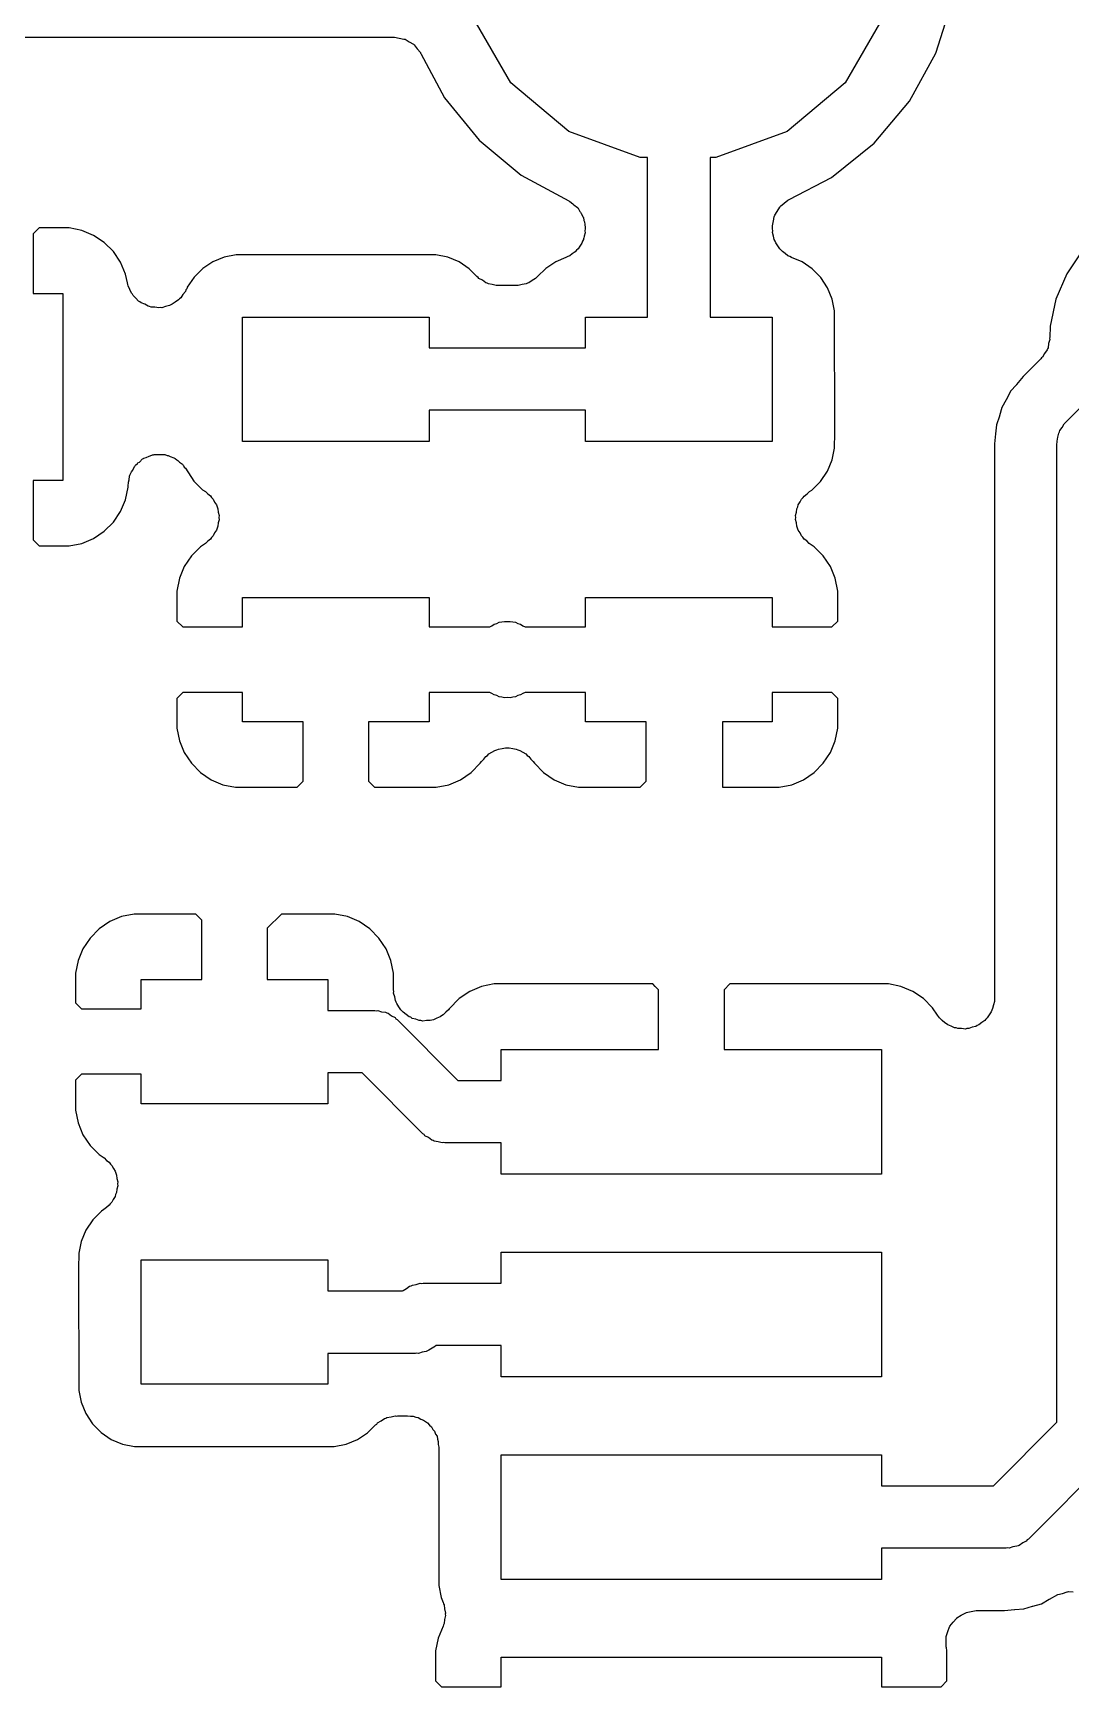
# Model space of a CAD drawing. Extents: x 69.6 to 139.6, y -158 to -61.
# Drawn here: x 97.03 to 100.36, y -152.19 to -146.89 of the extents above; entities that cross this region are included whole.
import ezdxf

# ---------------------------------------------------------------- set-up
doc = ezdxf.new("R2010")
doc.units = 0
doc.header["$MEASUREMENT"] = 0
doc.layers.add('BLACK', color=7, linetype='CONTINUOUS')

msp = doc.modelspace()

# ---------------------------------------------------------------- linework, layer by layer
at = {"layer": 'Black'}
for p, q in [((99.9243, -146.954), (99.9774, -146.787)), ((98.5613, -147.05), (98.4397, -146.839)), ((99.7553, -146.839), (99.6337, -147.05)), ((96.9649, -146.903), (98.1843, -146.903)), ((98.1843, -146.903), (98.1861, -146.903)), ((98.1861, -146.903), (98.1878, -146.903)), ((98.1878, -146.903), (98.2031, -146.906)), ((98.2031, -146.906), (98.2185, -146.909)), ((98.2185, -146.909), (98.2201, -146.909)), ((98.2201, -146.909), (98.2218, -146.91)), ((98.2218, -146.91), (98.2351, -146.918)), ((98.2351, -146.918), (98.2486, -146.926)), ((98.2486, -146.926), (98.2498, -146.927)), ((98.2498, -146.927), (98.2513, -146.928)), ((98.2513, -146.928), (98.2609, -146.941)), ((98.2609, -146.941), (98.271, -146.952)), ((98.271, -146.952), (98.2716, -146.954)), ((98.2716, -146.954), (98.2726, -146.956)), ((98.2726, -146.956), (98.3483, -147.098)), ((99.8397, -147.108), (99.9243, -146.954)), ((98.7475, -147.206), (98.5613, -147.05)), ((99.6337, -147.05), (99.4475, -147.206)), ((98.3483, -147.098), (98.4592, -147.234)), ((99.7269, -147.243), (99.8397, -147.108)), ((98.9759, -147.289), (98.7475, -147.206)), ((99.4475, -147.206), (99.2191, -147.289)), ((98.4592, -147.234), (98.5945, -147.346)), ((99.59, -147.353), (99.7269, -147.243)), ((99, -147.289), (98.9759, -147.289)), ((99, -147.801), (99, -147.289)), ((99.2191, -147.289), (99.2, -147.289)), ((99.2, -147.289), (99.2, -147.801)), ((98.5945, -147.346), (98.7476, -147.428)), ((99.4537, -147.424), (99.59, -147.353)), ((99.45, -147.426), (99.452, -147.425)), ((99.452, -147.425), (99.4537, -147.424)), ((98.7476, -147.428), (98.7487, -147.429)), ((98.7487, -147.429), (98.75, -147.43)), ((98.75, -147.43), (98.7595, -147.438)), ((98.7595, -147.438), (98.761, -147.439)), ((98.761, -147.439), (98.7628, -147.441)), ((98.7628, -147.441), (98.7748, -147.45)), ((98.7748, -147.45), (98.7755, -147.451)), ((98.7755, -147.451), (98.7766, -147.452)), ((98.7766, -147.452), (98.7821, -147.462)), ((98.7821, -147.462), (98.7844, -147.464)), ((98.7844, -147.464), (98.7863, -147.469)), ((98.7863, -147.469), (98.793, -147.48)), ((99.4034, -147.493), (99.406, -147.478)), ((99.406, -147.478), (99.4071, -147.477)), ((99.4071, -147.477), (99.4075, -147.474)), ((99.4075, -147.474), (99.4157, -147.462)), ((99.4157, -147.462), (99.4234, -147.448)), ((99.4234, -147.448), (99.425, -147.447)), ((99.425, -147.447), (99.4262, -147.445)), ((99.4262, -147.445), (99.4383, -147.436)), ((99.4383, -147.436), (99.45, -147.426)), ((97.0485, -147.515), (97.0296, -147.534)), ((97.1446, -147.515), (97.0485, -147.515)), ((97.185, -147.523), (97.1446, -147.515)), ((97.223, -147.539), (97.185, -147.523)), ((98.793, -147.48), (98.7933, -147.481)), ((98.7933, -147.481), (98.794, -147.482)), ((98.794, -147.482), (98.7956, -147.491)), ((98.7956, -147.491), (98.7977, -147.496)), ((98.7991, -147.531), (98.7959, -147.541)), ((98.7977, -147.496), (98.798, -147.504)), ((98.798, -147.504), (98.8, -147.514)), ((98.8, -147.518), (98.7988, -147.524)), ((98.7988, -147.524), (98.7991, -147.531)), ((98.8, -147.514), (98.7998, -147.515)), ((98.7998, -147.515), (98.8, -147.516)), ((98.8, -147.516), (98.8, -147.518)), ((99.4, -147.513), (99.4004, -147.511)), ((99.4, -147.518), (99.4, -147.513)), ((99.4011, -147.524), (99.4, -147.518)), ((99.4001, -147.508), (99.4024, -147.498)), ((99.4004, -147.511), (99.4001, -147.508)), ((99.4008, -147.53), (99.4011, -147.524)), ((99.4041, -147.541), (99.4008, -147.53)), ((99.4024, -147.498), (99.4025, -147.496)), ((99.4025, -147.496), (99.4034, -147.493)), ((99.4034, -147.493), (99.4034, -147.493)), ((97.0296, -147.534), (97.0296, -147.725)), ((97.2573, -147.562), (97.223, -147.539)), ((97.2866, -147.591), (97.2573, -147.562)), ((98.7766, -147.582), (98.7715, -147.586)), ((98.782, -147.573), (98.7766, -147.582)), ((98.7886, -147.564), (98.782, -147.573)), ((98.7906, -147.558), (98.7886, -147.564)), ((98.794, -147.552), (98.7906, -147.558)), ((98.7946, -147.549), (98.794, -147.552)), ((98.7949, -147.548), (98.7946, -147.549)), ((98.7959, -147.541), (98.7949, -147.548)), ((99.406, -147.552), (99.4041, -147.541)), ((99.4092, -147.557), (99.406, -147.552)), ((99.4111, -147.563), (99.4092, -147.557)), ((99.4178, -147.572), (99.4111, -147.563)), ((99.4234, -147.582), (99.4178, -147.572)), ((99.4282, -147.586), (99.4234, -147.582)), ((97.3096, -147.625), (97.2866, -147.591)), ((97.3256, -147.663), (97.3096, -147.625)), ((97.6059, -147.624), (97.5733, -147.645)), ((97.6422, -147.609), (97.6059, -147.624)), ((97.6807, -147.601), (97.6422, -147.609)), ((98.272, -147.601), (97.6807, -147.601)), ((98.3207, -147.601), (98.272, -147.601)), ((98.3592, -147.609), (98.3207, -147.601)), ((98.3953, -147.624), (98.3592, -147.609)), ((98.4278, -147.646), (98.3953, -147.624)), ((98.7059, -147.624), (98.6733, -147.645)), ((98.7381, -147.61), (98.7059, -147.624)), ((98.7437, -147.607), (98.7381, -147.61)), ((98.75, -147.604), (98.7437, -147.607)), ((98.7583, -147.598), (98.75, -147.604)), ((98.7674, -147.592), (98.7583, -147.598)), ((98.7715, -147.586), (98.7674, -147.592)), ((99.4321, -147.591), (99.4282, -147.586)), ((99.4414, -147.597), (99.4321, -147.591)), ((99.45, -147.604), (99.4414, -147.597)), ((99.4559, -147.607), (99.45, -147.604)), ((99.4612, -147.61), (99.4559, -147.607)), ((99.4953, -147.624), (99.4612, -147.61)), ((99.5278, -147.646), (99.4953, -147.624)), ((100.394, -147.589), (100.344, -147.662)), ((97.3314, -147.691), (97.3256, -147.663)), ((97.3332, -147.696), (97.3314, -147.691)), ((97.5454, -147.673), (97.5235, -147.705)), ((97.5733, -147.645), (97.5454, -147.673)), ((98.4524, -147.671), (98.4278, -147.646)), ((98.4561, -147.674), (98.4524, -147.671)), ((98.459, -147.677), (98.4561, -147.674)), ((98.4702, -147.683), (98.459, -147.677)), ((98.4807, -147.691), (98.4702, -147.683)), ((98.4851, -147.692), (98.4807, -147.691)), ((98.6185, -147.691), (98.6144, -147.692)), ((98.6293, -147.684), (98.6185, -147.691)), ((98.6408, -147.677), (98.6293, -147.684)), ((98.6435, -147.674), (98.6408, -147.677)), ((98.647, -147.671), (98.6435, -147.674)), ((98.6733, -147.645), (98.647, -147.671)), ((99.5555, -147.674), (99.5278, -147.646)), ((99.5772, -147.707), (99.5555, -147.674)), ((100.344, -147.662), (100.309, -147.743)), ((97.0296, -147.725), (97.124, -147.725)), ((97.124, -147.725), (97.124, -148.325)), ((97.3338, -147.701), (97.3332, -147.696)), ((97.3396, -147.712), (97.3338, -147.701)), ((97.3442, -147.724), (97.3396, -147.712)), ((97.3475, -147.727), (97.3442, -147.724)), ((97.3497, -147.732), (97.3475, -147.727)), ((97.3589, -147.74), (97.3497, -147.732)), ((97.3673, -147.75), (97.3589, -147.74)), ((97.4988, -147.742), (97.4958, -147.746)), ((97.5027, -147.739), (97.4988, -147.742)), ((97.5095, -147.729), (97.5027, -147.739)), ((97.5173, -147.719), (97.5095, -147.729)), ((97.5189, -147.714), (97.5173, -147.719)), ((97.5216, -147.71), (97.5189, -147.714)), ((97.5235, -147.705), (97.5216, -147.71)), ((98.4891, -147.694), (98.4851, -147.692)), ((98.5018, -147.697), (98.4891, -147.694)), ((98.5143, -147.7), (98.5018, -147.697)), ((98.5188, -147.7), (98.5143, -147.7)), ((98.5233, -147.7), (98.5188, -147.7)), ((98.5765, -147.7), (98.5233, -147.7)), ((98.5807, -147.7), (98.5765, -147.7)), ((98.5849, -147.7), (98.5807, -147.7)), ((98.5977, -147.697), (98.5849, -147.7)), ((98.6107, -147.694), (98.5977, -147.697)), ((98.6144, -147.692), (98.6107, -147.694)), ((99.5921, -147.743), (99.5772, -147.707)), ((99.5997, -147.781), (99.5921, -147.743)), ((100.309, -147.743), (100.291, -147.83)), ((97.3716, -147.752), (97.3673, -147.75)), ((97.3752, -147.755), (97.3716, -147.752)), ((97.3868, -147.76), (97.3752, -147.755)), ((97.3978, -147.766), (97.3868, -147.76)), ((97.4027, -147.767), (97.3978, -147.766)), ((97.4072, -147.769), (97.4027, -147.767)), ((97.4197, -147.769), (97.4072, -147.769)), ((97.4322, -147.771), (97.4197, -147.769)), ((97.437, -147.77), (97.4322, -147.771)), ((97.4419, -147.771), (97.437, -147.77)), ((97.4539, -147.767), (97.4419, -147.771)), ((97.4662, -147.764), (97.4539, -147.767)), ((97.4704, -147.762), (97.4662, -147.764)), ((97.4751, -147.76), (97.4704, -147.762)), ((97.4851, -147.753), (97.4751, -147.76)), ((97.4958, -147.746), (97.4851, -147.753)), ((99.5999, -148.172), (99.5997, -147.781)), ((97.7003, -148.2), (97.7003, -147.801)), ((97.7003, -147.801), (98.2997, -147.801)), ((98.2997, -147.801), (98.2997, -147.9)), ((98.8003, -147.9), (98.8003, -147.801)), ((98.8003, -147.801), (99, -147.801)), ((99.2, -147.801), (99.3997, -147.801)), ((99.3997, -147.801), (99.3997, -148.2)), ((100.291, -147.83), (100.29, -147.866)), ((98.2997, -147.9), (98.8003, -147.9)), ((100.282, -147.903), (100.281, -147.906)), ((100.284, -147.9), (100.282, -147.903)), ((100.286, -147.886), (100.284, -147.9)), ((100.29, -147.873), (100.286, -147.886)), ((100.29, -147.866), (100.289, -147.869)), ((100.289, -147.869), (100.29, -147.873)), ((100.261, -147.935), (100.204, -147.992)), ((100.263, -147.932), (100.261, -147.935)), ((100.266, -147.93), (100.263, -147.932)), ((100.273, -147.918), (100.266, -147.93)), ((100.281, -147.906), (100.273, -147.918)), ((100.204, -147.992), (100.183, -148.017)), ((100.342, -148.137), (100.509, -147.969)), ((100.164, -148.039), (100.151, -148.065)), ((100.183, -148.018), (100.164, -148.039)), ((100.183, -148.017), (100.183, -148.017)), ((100.183, -148.017), (100.183, -148.018)), ((98.8003, -148.1), (98.2997, -148.1)), ((98.2997, -148.1), (98.2997, -148.2)), ((98.8003, -148.2), (98.8003, -148.1)), ((100.136, -148.091), (100.128, -148.118)), ((100.15, -148.066), (100.136, -148.091)), ((100.151, -148.065), (100.15, -148.065)), ((100.15, -148.065), (100.15, -148.066)), ((100.119, -148.147), (100.116, -148.175)), ((100.128, -148.119), (100.119, -148.147)), ((100.128, -148.118), (100.128, -148.119)), ((100.128, -148.119), (100.128, -148.119)), ((100.321, -148.169), (100.322, -148.165)), ((100.322, -148.165), (100.329, -148.155)), ((100.329, -148.155), (100.336, -148.143)), ((100.336, -148.143), (100.339, -148.14)), ((100.339, -148.14), (100.342, -148.137)), ((98.2997, -148.2), (97.7003, -148.2)), ((99.3997, -148.2), (98.8003, -148.2)), ((99.5917, -148.259), (99.5996, -148.221)), ((99.5996, -148.221), (99.5999, -148.172)), ((100.116, -148.176), (100.112, -148.208)), ((100.112, -148.208), (100.112, -149.985)), ((100.116, -148.175), (100.116, -148.176)), ((100.116, -148.176), (100.116, -148.176)), ((100.312, -148.208), (100.313, -148.203)), ((100.312, -151.346), (100.312, -148.208)), ((100.313, -148.199), (100.316, -148.186)), ((100.313, -148.203), (100.313, -148.199)), ((100.316, -148.186), (100.319, -148.173)), ((100.319, -148.173), (100.321, -148.169)), ((97.3577, -148.276), (97.3635, -148.271)), ((97.3635, -148.271), (97.3652, -148.269)), ((97.3652, -148.269), (97.3701, -148.266)), ((97.3701, -148.266), (97.3803, -148.256)), ((97.3803, -148.256), (97.3826, -148.255)), ((97.3826, -148.255), (97.3845, -148.254)), ((97.3845, -148.254), (97.3918, -148.251)), ((97.3918, -148.251), (97.3941, -148.25)), ((97.3941, -148.25), (97.3996, -148.248)), ((97.3996, -148.248), (97.4124, -148.243)), ((97.4124, -148.243), (97.4149, -148.243)), ((97.4149, -148.243), (97.4172, -148.242)), ((97.4172, -148.242), (97.425, -148.242)), ((97.425, -148.242), (97.4278, -148.242)), ((97.4278, -148.242), (97.4337, -148.242)), ((97.4337, -148.242), (97.4471, -148.242)), ((97.4471, -148.242), (97.4494, -148.242)), ((97.4494, -148.242), (97.4519, -148.242)), ((97.4519, -148.242), (97.459, -148.245)), ((97.459, -148.245), (97.4623, -148.245)), ((97.4623, -148.245), (97.4683, -148.248)), ((97.4683, -148.248), (97.4802, -148.252)), ((97.4802, -148.252), (97.4821, -148.254)), ((97.4821, -148.254), (97.4845, -148.255)), ((97.4845, -148.255), (97.4898, -148.259)), ((97.4898, -148.259), (97.4935, -148.261)), ((97.4935, -148.261), (97.4988, -148.266)), ((97.4988, -148.266), (97.5077, -148.273)), ((97.5077, -148.273), (97.509, -148.275)), ((99.5765, -148.295), (99.5917, -148.259)), ((97.124, -148.325), (97.0296, -148.325)), ((97.0296, -148.325), (97.0296, -148.516)), ((97.3347, -148.33), (97.3369, -148.323)), ((97.3369, -148.323), (97.3385, -148.311)), ((97.3385, -148.311), (97.3397, -148.308)), ((97.3397, -148.308), (97.3401, -148.306)), ((97.3401, -148.306), (97.3436, -148.3)), ((97.3436, -148.3), (97.3445, -148.297)), ((97.3445, -148.297), (97.3485, -148.292)), ((97.3485, -148.292), (97.3546, -148.28)), ((97.3546, -148.28), (97.3565, -148.278)), ((97.3565, -148.278), (97.3577, -148.276)), ((97.509, -148.275), (97.5109, -148.277)), ((97.5109, -148.277), (97.514, -148.282)), ((97.514, -148.282), (97.5174, -148.286)), ((97.5174, -148.286), (97.5445, -148.327)), ((97.5445, -148.327), (97.5722, -148.355)), ((99.5546, -148.328), (99.5765, -148.295)), ((97.3256, -148.387), (97.3338, -148.347)), ((97.3338, -148.347), (97.3339, -148.34)), ((97.3339, -148.34), (97.335, -148.334)), ((97.335, -148.334), (97.3347, -148.33)), ((97.5722, -148.355), (97.5817, -148.361)), ((97.5817, -148.361), (97.5892, -148.368)), ((97.5892, -148.368), (97.5977, -148.374)), ((97.5977, -148.374), (97.6016, -148.38)), ((97.6016, -148.38), (97.6067, -148.385)), ((99.4938, -148.385), (99.4986, -148.38)), ((99.4986, -148.38), (99.5024, -148.375)), ((99.5024, -148.375), (99.5111, -148.368)), ((99.5111, -148.368), (99.519, -148.361)), ((99.519, -148.361), (99.5267, -148.356)), ((99.5267, -148.356), (99.5546, -148.328)), ((97.2866, -148.459), (97.3096, -148.425)), ((97.3096, -148.425), (97.3256, -148.387)), ((97.6067, -148.385), (97.6112, -148.395)), ((97.6112, -148.395), (97.6171, -148.403)), ((97.6171, -148.403), (97.6188, -148.41)), ((97.6188, -148.41), (97.6219, -148.416)), ((97.6219, -148.416), (97.623, -148.427)), ((97.623, -148.427), (97.6255, -148.437)), ((99.4745, -148.437), (99.4772, -148.427)), ((99.4772, -148.427), (99.4784, -148.416)), ((99.4784, -148.416), (99.4813, -148.41)), ((99.4813, -148.41), (99.483, -148.403)), ((99.483, -148.403), (99.489, -148.394)), ((99.489, -148.394), (99.4938, -148.385)), ((97.2573, -148.488), (97.2866, -148.459)), ((97.6171, -148.485), (97.6112, -148.493)), ((97.6188, -148.478), (97.6171, -148.485)), ((97.6219, -148.472), (97.6188, -148.478)), ((97.623, -148.461), (97.6219, -148.472)), ((97.6255, -148.451), (97.623, -148.461)), ((97.6255, -148.437), (97.6248, -148.444)), ((97.6248, -148.444), (97.6255, -148.451)), ((99.4752, -148.444), (99.4745, -148.437)), ((99.4745, -148.45), (99.4752, -148.444)), ((99.477, -148.461), (99.4745, -148.45)), ((99.4782, -148.472), (99.477, -148.461)), ((99.4811, -148.478), (99.4782, -148.472)), ((99.4827, -148.484), (99.4811, -148.478)), ((99.4887, -148.493), (99.4827, -148.484)), ((97.0296, -148.516), (97.0485, -148.535)), ((97.0485, -148.535), (97.1446, -148.535)), ((97.1446, -148.535), (97.185, -148.527)), ((97.185, -148.527), (97.223, -148.511)), ((97.223, -148.511), (97.2573, -148.488)), ((97.5658, -148.538), (97.5367, -148.567)), ((97.5817, -148.527), (97.5658, -148.538)), ((97.5892, -148.52), (97.5817, -148.527)), ((97.5977, -148.513), (97.5892, -148.52)), ((97.6016, -148.508), (97.5977, -148.513)), ((97.6067, -148.503), (97.6016, -148.508)), ((97.6112, -148.493), (97.6067, -148.503)), ((99.4934, -148.503), (99.4887, -148.493)), ((99.4982, -148.507), (99.4934, -148.503)), ((99.5019, -148.513), (99.4982, -148.507)), ((99.5106, -148.519), (99.5019, -148.513)), ((99.5184, -148.527), (99.5106, -148.519)), ((99.5342, -148.538), (99.5184, -148.527)), ((99.5632, -148.567), (99.5342, -148.538)), ((97.5367, -148.567), (97.514, -148.601)), ((99.586, -148.601), (99.5632, -148.567)), ((97.4983, -148.639), (97.4903, -148.68)), ((97.514, -148.601), (97.4983, -148.639)), ((99.6017, -148.639), (99.586, -148.601)), ((99.6097, -148.68), (99.6017, -148.639)), ((97.4903, -148.68), (97.4903, -148.776)), ((99.6097, -148.776), (99.6097, -148.68)), ((97.7003, -148.795), (97.7003, -148.7)), ((97.7003, -148.7), (98.2997, -148.7)), ((98.2997, -148.7), (98.2997, -148.795)), ((98.8003, -148.795), (98.8003, -148.7)), ((98.8003, -148.7), (99.3997, -148.7)), ((99.3997, -148.7), (99.3997, -148.795)), ((97.4903, -148.776), (97.5092, -148.795)), ((97.5092, -148.795), (97.7003, -148.795)), ((98.2997, -148.795), (98.4933, -148.795)), ((98.4933, -148.795), (98.5006, -148.791)), ((98.5006, -148.791), (98.5077, -148.786)), ((98.5077, -148.786), (98.5162, -148.784)), ((98.5162, -148.784), (98.5241, -148.78)), ((98.5241, -148.78), (98.5328, -148.779)), ((98.5328, -148.779), (98.5413, -148.777)), ((98.5413, -148.777), (98.55, -148.778)), ((98.55, -148.778), (98.5587, -148.777)), ((98.5587, -148.777), (98.5672, -148.779)), ((98.5672, -148.779), (98.5759, -148.78)), ((98.5759, -148.78), (98.5838, -148.784)), ((98.5838, -148.784), (98.5923, -148.786)), ((98.5923, -148.786), (98.5994, -148.791)), ((98.5994, -148.791), (98.6067, -148.795)), ((98.6067, -148.795), (98.8003, -148.795)), ((99.3997, -148.795), (99.5908, -148.795)), ((99.5908, -148.795), (99.6097, -148.776)), ((97.5092, -149.005), (97.4903, -149.024)), ((97.7003, -149.005), (97.5092, -149.005)), ((97.7003, -149.099), (97.7003, -149.005)), ((98.2997, -149.005), (98.2997, -149.099)), ((98.4933, -149.005), (98.2997, -149.005)), ((98.5006, -149.008), (98.4933, -149.005)), ((98.5077, -149.013), (98.5006, -149.008)), ((98.5162, -149.015), (98.5077, -149.013)), ((98.5241, -149.019), (98.5162, -149.015)), ((98.5838, -149.015), (98.5759, -149.019)), ((98.5923, -149.013), (98.5838, -149.015)), ((98.5994, -149.008), (98.5923, -149.013)), ((98.6067, -149.005), (98.5994, -149.008)), ((98.8003, -149.005), (98.6067, -149.005)), ((98.8003, -149.099), (98.8003, -149.005)), ((99.5908, -149.005), (99.3997, -149.005)), ((99.3997, -149.005), (99.3997, -149.099)), ((99.6097, -149.024), (99.5908, -149.005)), ((97.4903, -149.024), (97.4903, -149.12)), ((98.5328, -149.02), (98.5241, -149.019)), ((98.5413, -149.022), (98.5328, -149.02)), ((98.55, -149.021), (98.5413, -149.022)), ((98.5587, -149.022), (98.55, -149.021)), ((98.5672, -149.02), (98.5587, -149.022)), ((98.5759, -149.019), (98.5672, -149.02)), ((99.6097, -149.12), (99.6097, -149.024)), ((97.4903, -149.12), (97.4983, -149.16)), ((97.895, -149.099), (97.7003, -149.099)), ((97.895, -149.29), (97.895, -149.099)), ((98.2997, -149.099), (98.105, -149.099)), ((98.105, -149.099), (98.105, -149.29)), ((98.995, -149.099), (98.8003, -149.099)), ((98.995, -149.29), (98.995, -149.099)), ((99.3997, -149.099), (99.24, -149.099)), ((99.24, -149.099), (99.24, -149.309)), ((99.6017, -149.16), (99.6097, -149.12)), ((97.4983, -149.16), (97.514, -149.198)), ((99.586, -149.198), (99.6017, -149.16)), ((97.514, -149.198), (97.5367, -149.232)), ((98.4632, -149.232), (98.4667, -149.227)), ((98.4667, -149.227), (98.4744, -149.219)), ((98.4744, -149.219), (98.481, -149.21)), ((98.481, -149.21), (98.4863, -149.207)), ((98.4863, -149.207), (98.4907, -149.202)), ((98.4907, -149.202), (98.5007, -149.197)), ((98.5007, -149.197), (98.51, -149.191)), ((98.51, -149.191), (98.5161, -149.189)), ((98.5161, -149.189), (98.5218, -149.187)), ((98.5218, -149.187), (98.5329, -149.185)), ((98.5329, -149.185), (98.5437, -149.183)), ((98.5437, -149.183), (98.55, -149.183)), ((98.55, -149.183), (98.5563, -149.183)), ((98.5563, -149.183), (98.5671, -149.185)), ((98.5671, -149.185), (98.5782, -149.187)), ((98.5782, -149.187), (98.5839, -149.189)), ((98.5839, -149.189), (98.59, -149.191)), ((98.59, -149.191), (98.5993, -149.197)), ((98.5993, -149.197), (98.6093, -149.202)), ((98.6093, -149.202), (98.6137, -149.207)), ((98.6137, -149.207), (98.619, -149.21)), ((98.619, -149.21), (98.6256, -149.219)), ((98.6256, -149.219), (98.6333, -149.227)), ((98.6333, -149.227), (98.6368, -149.232)), ((99.5632, -149.232), (99.586, -149.198)), ((97.5367, -149.232), (97.5658, -149.262)), ((97.5658, -149.262), (97.5999, -149.285)), ((98.4001, -149.285), (98.4342, -149.262)), ((98.4342, -149.262), (98.4632, -149.232)), ((98.6368, -149.232), (98.6658, -149.262)), ((98.6658, -149.262), (98.6999, -149.285)), ((99.5001, -149.285), (99.5342, -149.262)), ((99.5342, -149.262), (99.5632, -149.232)), ((97.5999, -149.285), (97.6379, -149.301)), ((97.6379, -149.301), (97.6782, -149.309)), ((97.6782, -149.309), (97.7288, -149.309)), ((97.7288, -149.309), (97.876, -149.309)), ((97.876, -149.309), (97.895, -149.29)), ((98.105, -149.29), (98.124, -149.309)), ((98.124, -149.309), (98.2711, -149.309)), ((98.2711, -149.309), (98.3218, -149.309)), ((98.3218, -149.309), (98.3621, -149.301)), ((98.3621, -149.301), (98.4001, -149.285)), ((98.6999, -149.285), (98.7379, -149.301)), ((98.7379, -149.301), (98.7782, -149.309)), ((98.7782, -149.309), (98.8288, -149.309)), ((98.8288, -149.309), (98.976, -149.309)), ((98.976, -149.309), (98.995, -149.29)), ((99.24, -149.309), (99.3711, -149.309)), ((99.3711, -149.309), (99.4218, -149.309)), ((99.4218, -149.309), (99.4621, -149.301)), ((99.4621, -149.301), (99.5001, -149.285)), ((97.2749, -149.74), (97.2408, -149.763)), ((97.3129, -149.724), (97.2749, -149.74)), ((97.3532, -149.716), (97.3129, -149.724)), ((97.4038, -149.716), (97.3532, -149.716)), ((97.551, -149.716), (97.4038, -149.716)), ((97.57, -149.735), (97.551, -149.716)), ((97.57, -149.926), (97.57, -149.735)), ((97.8255, -149.716), (97.78, -149.761)), ((97.895, -149.716), (97.8255, -149.716)), ((97.9461, -149.716), (97.895, -149.716)), ((97.9943, -149.716), (97.9461, -149.716)), ((97.9968, -149.716), (97.9943, -149.716)), ((97.9943, -149.716), (97.9943, -149.716)), ((97.9943, -149.716), (97.9943, -149.716)), ((98.0371, -149.724), (97.9968, -149.716)), ((98.0751, -149.74), (98.0371, -149.724)), ((98.1092, -149.763), (98.0751, -149.74)), ((97.2117, -149.793), (97.189, -149.827)), ((97.2408, -149.763), (97.2117, -149.793)), ((97.78, -149.761), (97.78, -149.926)), ((98.1382, -149.793), (98.1092, -149.763)), ((98.161, -149.827), (98.1382, -149.793)), ((97.1733, -149.865), (97.1653, -149.905)), ((97.189, -149.827), (97.1733, -149.865)), ((98.1767, -149.865), (98.161, -149.827)), ((98.1847, -149.905), (98.1767, -149.865)), ((97.1653, -149.905), (97.1653, -150.001)), ((98.1847, -149.959), (98.1847, -149.905)), ((97.3753, -150.02), (97.3753, -149.926)), ((97.3753, -149.926), (97.57, -149.926)), ((97.78, -149.926), (97.9747, -149.926)), ((97.9747, -149.926), (97.9747, -150.025)), ((98.1857, -149.964), (98.1847, -149.959)), ((98.1853, -149.97), (98.1857, -149.964)), ((98.1887, -149.981), (98.1853, -149.97)), ((98.4296, -149.964), (98.3955, -149.987)), ((98.4676, -149.948), (98.4296, -149.964)), ((98.5079, -149.94), (98.4676, -149.948)), ((98.5586, -149.94), (98.5079, -149.94)), ((98.995, -149.94), (98.5586, -149.94)), ((99.0161, -149.94), (98.995, -149.94)), ((99.0243, -149.948), (99.0161, -149.94)), ((99.035, -149.959), (99.0243, -149.948)), ((99.035, -150.15), (99.035, -149.959)), ((99.2639, -149.94), (99.245, -149.959)), ((99.245, -149.959), (99.245, -150.15)), ((99.6097, -149.94), (99.2639, -149.94)), ((99.7098, -149.94), (99.6097, -149.94)), ((99.7214, -149.94), (99.7098, -149.94)), ((99.7098, -149.94), (99.7098, -149.94)), ((99.7098, -149.94), (99.7098, -149.94)), ((99.7721, -149.94), (99.7214, -149.94)), ((99.8124, -149.948), (99.7721, -149.94)), ((99.8504, -149.964), (99.8124, -149.948)), ((99.8845, -149.987), (99.8504, -149.964)), ((97.1653, -150.001), (97.1842, -150.02)), ((97.1842, -150.02), (97.3753, -150.02)), ((97.9747, -150.025), (98.1254, -150.025)), ((98.1254, -150.025), (98.1298, -150.026)), ((98.1298, -150.026), (98.1342, -150.025)), ((98.1342, -150.025), (98.1468, -150.029)), ((98.1908, -149.993), (98.1887, -149.981)), ((98.1936, -149.998), (98.1908, -149.993)), ((98.1951, -150.003), (98.1936, -149.998)), ((98.2022, -150.013), (98.1951, -150.003)), ((98.2081, -150.023), (98.2022, -150.013)), ((98.2124, -150.027), (98.2081, -150.023)), ((98.3613, -150.023), (98.3522, -150.031)), ((98.3633, -150.02), (98.3613, -150.023)), ((98.3955, -149.987), (98.3633, -150.02)), ((99.9135, -150.017), (99.8845, -149.987)), ((99.9292, -150.04), (99.9135, -150.017)), ((100.104, -150.024), (100.102, -150.029)), ((100.106, -150.019), (100.104, -150.024)), ((100.109, -150.007), (100.106, -150.019)), ((100.112, -149.996), (100.109, -150.007)), ((100.112, -149.985), (100.112, -149.99)), ((100.112, -149.99), (100.112, -149.996)), ((98.1468, -150.029), (98.1596, -150.031)), ((98.1596, -150.031), (98.1634, -150.033)), ((98.1634, -150.033), (98.1677, -150.034)), ((98.1677, -150.034), (98.1784, -150.042)), ((98.1784, -150.042), (98.1897, -150.048)), ((98.1897, -150.048), (98.1925, -150.052)), ((98.1925, -150.052), (98.1962, -150.054)), ((98.1962, -150.054), (98.3915, -150.25)), ((98.2158, -150.031), (98.2124, -150.027)), ((98.2256, -150.038), (98.2158, -150.031)), ((98.2347, -150.046), (98.2256, -150.038)), ((98.24, -150.047), (98.2347, -150.046)), ((98.2447, -150.051), (98.24, -150.047)), ((98.2562, -150.053), (98.2447, -150.051)), ((98.2674, -150.057), (98.2562, -150.053)), ((98.273, -150.057), (98.2674, -150.057)), ((98.2784, -150.059), (98.273, -150.057)), ((98.2902, -150.057), (98.2784, -150.059)), ((98.3021, -150.057), (98.2902, -150.057)), ((98.3074, -150.056), (98.3021, -150.057)), ((98.3129, -150.055), (98.3074, -150.056)), ((98.3236, -150.05), (98.3129, -150.055)), ((98.3347, -150.046), (98.3236, -150.05)), ((98.339, -150.042), (98.3347, -150.046)), ((98.3441, -150.039), (98.339, -150.042)), ((98.3522, -150.031), (98.3441, -150.039)), ((99.9331, -150.044), (99.9292, -150.04)), ((99.9359, -150.049), (99.9331, -150.044)), ((99.945, -150.057), (99.9359, -150.049)), ((99.9532, -150.065), (99.945, -150.057)), ((99.9582, -150.068), (99.9532, -150.065)), ((99.9625, -150.071), (99.9582, -150.068)), ((99.9736, -150.076), (99.9625, -150.071)), ((99.9843, -150.081), (99.9736, -150.076)), ((100.053, -150.077), (100.041, -150.079)), ((100.057, -150.073), (100.053, -150.077)), ((100.062, -150.071), (100.057, -150.073)), ((100.072, -150.064), (100.062, -150.071)), ((100.081, -150.057), (100.072, -150.064)), ((100.085, -150.053), (100.081, -150.057)), ((100.089, -150.049), (100.085, -150.053)), ((100.095, -150.039), (100.089, -150.049)), ((100.102, -150.029), (100.095, -150.039)), ((99.9898, -150.081), (99.9843, -150.081)), ((99.9951, -150.083), (99.9898, -150.081)), ((100.007, -150.083), (99.9951, -150.083)), ((100.019, -150.085), (100.007, -150.083)), ((100.024, -150.083), (100.019, -150.085)), ((100.03, -150.083), (100.024, -150.083)), ((100.041, -150.079), (100.03, -150.083)), ((98.53, -150.25), (98.53, -150.15)), ((98.53, -150.15), (99.035, -150.15)), ((99.245, -150.15), (99.75, -150.15)), ((99.75, -150.15), (99.75, -150.55)), ((97.1842, -150.23), (97.1653, -150.249)), ((97.3753, -150.23), (97.1842, -150.23)), ((97.3753, -150.325), (97.3753, -150.23)), ((98.0839, -150.225), (97.9747, -150.225)), ((97.9747, -150.225), (97.9747, -150.325)), ((98.2792, -150.421), (98.0839, -150.225)), ((97.1653, -150.249), (97.1653, -150.345)), ((98.3915, -150.25), (98.53, -150.25)), ((97.9747, -150.325), (97.3753, -150.325)), ((97.1653, -150.345), (97.1733, -150.386)), ((97.1733, -150.386), (97.189, -150.424)), ((97.189, -150.424), (97.2117, -150.458)), ((98.2829, -150.423), (98.2792, -150.421)), ((98.2857, -150.427), (98.2829, -150.423)), ((98.297, -150.433), (98.2857, -150.427)), ((98.3077, -150.441), (98.297, -150.433)), ((98.3119, -150.442), (98.3077, -150.441)), ((98.3158, -150.444), (98.3119, -150.442)), ((98.3286, -150.446), (98.3158, -150.444)), ((98.3412, -150.45), (98.3286, -150.446)), ((98.3456, -150.449), (98.3412, -150.45)), ((98.35, -150.45), (98.3456, -150.449)), ((97.2117, -150.458), (97.2408, -150.487)), ((97.2408, -150.487), (97.2566, -150.498)), ((97.2566, -150.498), (97.2644, -150.506)), ((98.53, -150.45), (98.35, -150.45)), ((98.53, -150.55), (98.53, -150.45)), ((97.2644, -150.506), (97.2731, -150.512)), ((97.2731, -150.512), (97.2768, -150.518)), ((97.2768, -150.518), (97.2816, -150.522)), ((97.2816, -150.522), (97.2863, -150.532)), ((97.2863, -150.532), (97.2923, -150.541)), ((97.2923, -150.541), (97.2939, -150.547)), ((97.2939, -150.547), (97.2968, -150.553)), ((97.2968, -150.553), (97.298, -150.564)), ((99.75, -150.55), (98.53, -150.55)), ((97.2978, -150.598), (97.2966, -150.609)), ((97.3005, -150.588), (97.2978, -150.598)), ((97.298, -150.564), (97.3005, -150.575)), ((97.3005, -150.575), (97.2998, -150.581)), ((97.2998, -150.581), (97.3005, -150.588)), ((97.2639, -150.657), (97.256, -150.664)), ((97.2726, -150.65), (97.2639, -150.657)), ((97.2764, -150.645), (97.2726, -150.65)), ((97.2812, -150.64), (97.2764, -150.645)), ((97.286, -150.631), (97.2812, -150.64)), ((97.292, -150.622), (97.286, -150.631)), ((97.2937, -150.615), (97.292, -150.622)), ((97.2966, -150.609), (97.2937, -150.615)), ((97.2204, -150.697), (97.1985, -150.73)), ((97.2483, -150.669), (97.2204, -150.697)), ((97.256, -150.664), (97.2483, -150.669)), ((97.1833, -150.766), (97.1754, -150.804)), ((97.1985, -150.73), (97.1833, -150.766)), ((97.1754, -150.804), (97.1751, -150.853)), ((98.53, -150.9), (98.53, -150.8)), ((98.53, -150.8), (99.75, -150.8)), ((99.75, -150.8), (99.75, -151.2)), ((97.1751, -150.853), (97.1753, -151.244)), ((97.3753, -151.224), (97.3753, -150.825)), ((97.3753, -150.825), (97.9747, -150.825)), ((97.9747, -150.825), (97.9747, -150.925)), ((97.9747, -150.925), (98.2141, -150.925)), ((98.2141, -150.925), (98.2154, -150.923)), ((98.2154, -150.923), (98.2264, -150.917)), ((98.2264, -150.917), (98.2367, -150.91)), ((98.2367, -150.91), (98.2413, -150.908)), ((98.2413, -150.908), (98.2455, -150.906)), ((98.2455, -150.906), (98.258, -150.904)), ((98.258, -150.904), (98.2702, -150.9)), ((98.2702, -150.9), (98.275, -150.901)), ((98.275, -150.901), (98.2797, -150.9)), ((98.2797, -150.9), (98.53, -150.9)), ((98.2551, -151.125), (97.9747, -151.125)), ((97.9747, -151.125), (97.9747, -151.224)), ((98.2598, -151.124), (98.2551, -151.125)), ((98.2646, -151.125), (98.2598, -151.124)), ((98.2768, -151.121), (98.2646, -151.125)), ((98.2893, -151.119), (98.2768, -151.121)), ((98.2935, -151.117), (98.2893, -151.119)), ((98.2981, -151.115), (98.2935, -151.117)), ((98.3084, -151.108), (98.2981, -151.115)), ((98.3194, -151.102), (98.3084, -151.108)), ((98.3207, -151.1), (98.3194, -151.102)), ((98.53, -151.1), (98.3207, -151.1)), ((98.53, -151.2), (98.53, -151.1)), ((97.1753, -151.244), (97.1829, -151.282)), ((97.9747, -151.224), (97.3753, -151.224)), ((99.75, -151.2), (98.53, -151.2)), ((97.1829, -151.282), (97.1978, -151.318)), ((97.1978, -151.318), (97.2195, -151.351)), ((97.2195, -151.351), (97.2472, -151.379)), ((98.1311, -151.352), (98.1338, -151.348)), ((98.1338, -151.348), (98.1452, -151.342)), ((98.1452, -151.342), (98.1561, -151.334)), ((98.1561, -151.334), (98.1602, -151.333)), ((98.1602, -151.333), (98.1638, -151.331)), ((98.1638, -151.331), (98.1769, -151.329)), ((98.1769, -151.329), (98.1897, -151.325)), ((98.1897, -151.325), (98.1939, -151.326)), ((98.1939, -151.326), (98.198, -151.325)), ((98.198, -151.325), (98.2302, -151.325)), ((98.2302, -151.325), (98.2391, -151.327)), ((98.2391, -151.327), (98.2482, -151.327)), ((98.2482, -151.327), (98.2561, -151.33)), ((98.2561, -151.33), (98.2644, -151.331)), ((98.2644, -151.331), (98.2722, -151.336)), ((98.2722, -151.336), (98.2808, -151.339)), ((98.2808, -151.339), (98.2872, -151.344)), ((98.2872, -151.344), (98.2944, -151.348)), ((98.2944, -151.348), (98.3003, -151.355)), ((100.109, -151.55), (100.312, -151.346)), ((97.2472, -151.379), (97.2797, -151.401)), ((97.2797, -151.401), (97.3158, -151.416)), ((98.0328, -151.416), (98.0691, -151.401)), ((98.0691, -151.401), (98.1017, -151.38)), ((98.1017, -151.38), (98.1276, -151.354)), ((98.1276, -151.354), (98.1311, -151.352)), ((98.3003, -151.355), (98.3072, -151.361)), ((98.3072, -151.361), (98.3114, -151.369)), ((98.3114, -151.369), (98.3168, -151.375)), ((98.3168, -151.375), (98.3199, -151.384)), ((98.3199, -151.384), (98.3244, -151.391)), ((98.3244, -151.391), (98.3258, -151.4)), ((98.3258, -151.4), (98.3286, -151.408)), ((97.3158, -151.416), (97.3543, -151.424)), ((97.3543, -151.424), (97.403, -151.424)), ((97.403, -151.424), (97.9943, -151.424)), ((97.9943, -151.424), (98.0328, -151.416)), ((98.3286, -151.408), (98.3286, -151.417)), ((98.3286, -151.417), (98.3302, -151.426)), ((98.3302, -151.426), (98.3298, -151.478)), ((98.53, -151.85), (98.53, -151.45)), ((98.53, -151.45), (99.75, -151.45)), ((99.75, -151.45), (99.75, -151.55)), ((98.3298, -151.478), (98.33, -151.87)), ((100.483, -151.458), (100.221, -151.721)), ((99.75, -151.55), (100.109, -151.55)), ((100.217, -151.723), (100.214, -151.727)), ((100.221, -151.721), (100.217, -151.723)), ((100.15, -151.75), (99.75, -151.75)), ((99.75, -151.75), (99.75, -151.85)), ((100.154, -151.749), (100.15, -151.75)), ((100.159, -151.75), (100.154, -151.749)), ((100.171, -151.746), (100.159, -151.75)), ((100.184, -151.744), (100.171, -151.746)), ((100.188, -151.742), (100.184, -151.744)), ((100.192, -151.741), (100.188, -151.742)), ((100.203, -151.733), (100.192, -151.741)), ((100.214, -151.727), (100.203, -151.733)), ((98.33, -151.87), (98.3376, -151.908)), ((99.75, -151.85), (98.53, -151.85)), ((98.3376, -151.908), (98.3441, -151.924)), ((98.3441, -151.924), (98.345, -151.928)), ((98.345, -151.928), (98.3469, -151.932)), ((98.3469, -151.932), (98.3487, -151.945)), ((100.235, -151.936), (100.263, -151.928)), ((100.263, -151.928), (100.288, -151.914)), ((100.288, -151.914), (100.289, -151.914)), ((100.289, -151.914), (100.316, -151.899)), ((100.289, -151.914), (100.289, -151.914)), ((100.316, -151.899), (100.331, -151.895)), ((100.331, -151.895), (100.345, -151.89)), ((100.345, -151.89), (100.347, -151.89)), ((100.347, -151.89), (100.35, -151.889)), ((100.35, -151.889), (100.365, -151.89)), ((98.3487, -151.979), (98.3469, -151.992)), ((98.3487, -151.945), (98.3515, -151.958)), ((98.3515, -151.966), (98.3487, -151.979)), ((98.3515, -151.958), (98.351, -151.962)), ((98.351, -151.962), (98.3515, -151.966)), ((99.9695, -152), (99.98, -151.987)), ((99.98, -151.987), (99.9903, -151.975)), ((99.9903, -151.975), (99.9912, -151.974)), ((99.9912, -151.974), (99.9919, -151.973)), ((99.9919, -151.973), (100.006, -151.965)), ((100.006, -151.965), (100.02, -151.957)), ((100.02, -151.957), (100.021, -151.957)), ((100.021, -151.957), (100.022, -151.956)), ((100.022, -151.956), (100.038, -151.953)), ((100.038, -151.953), (100.054, -151.95)), ((100.054, -151.95), (100.055, -151.95)), ((100.055, -151.95), (100.056, -151.95)), ((100.056, -151.95), (100.145, -151.95)), ((100.145, -151.95), (100.177, -151.947)), ((100.177, -151.947), (100.178, -151.947)), ((100.178, -151.947), (100.207, -151.944)), ((100.178, -151.947), (100.178, -151.947)), ((100.207, -151.944), (100.234, -151.936)), ((100.234, -151.936), (100.235, -151.936)), ((100.235, -151.936), (100.235, -151.936)), ((98.328, -152.039), (98.32, -152.079)), ((98.3441, -152), (98.328, -152.039)), ((98.345, -151.996), (98.3441, -152)), ((98.3469, -151.992), (98.345, -151.996)), ((99.9573, -152.035), (99.9576, -152.034)), ((99.9576, -152.051), (99.9573, -152.035)), ((99.9576, -152.033), (99.9632, -152.017)), ((99.9576, -152.034), (99.9576, -152.033)), ((99.9632, -152.017), (99.9685, -152.002)), ((99.9685, -152.002), (99.9692, -152.001)), ((99.9692, -152.001), (99.9695, -152)), ((98.32, -152.079), (98.32, -152.176)), ((99.9576, -152.067), (99.9576, -152.051)), ((99.958, -152.068), (99.9576, -152.067)), ((99.958, -152.069), (99.958, -152.068)), ((99.96, -152.079), (99.958, -152.069)), ((99.96, -152.176), (99.96, -152.079)), ((98.53, -152.195), (98.53, -152.1)), ((98.53, -152.1), (99.75, -152.1)), ((99.75, -152.1), (99.75, -152.195)), ((98.32, -152.176), (98.3389, -152.195)), ((98.3389, -152.195), (98.53, -152.195)), ((99.75, -152.195), (99.9411, -152.195)), ((99.9411, -152.195), (99.96, -152.176))]:
    msp.add_line(p, q, dxfattribs=at)

doc.saveas('drawing.dxf')
